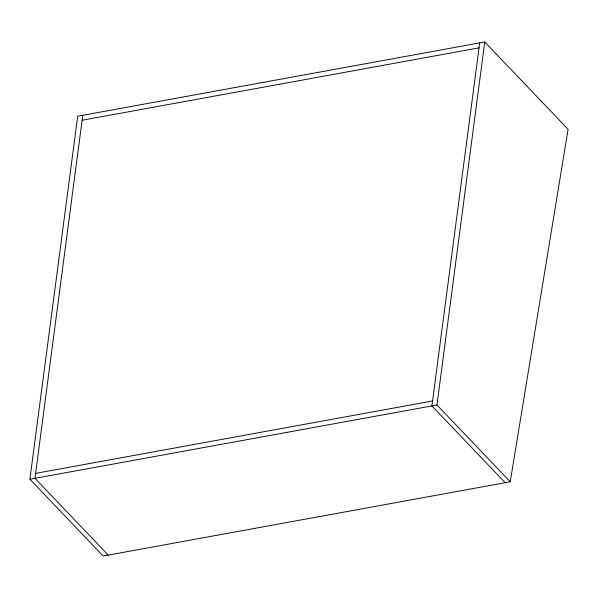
<?xml version="1.0" encoding="UTF-8"?>
<svg xmlns="http://www.w3.org/2000/svg" width="598" height="598" viewBox="0 0 598 598"><rect width="100%" height="100%" fill="white"/><g stroke="black" fill="none" stroke-linecap="round" stroke-linejoin="round"><path stroke-width="0.9" d="M29.9 479.252L77.695 116.229L484.761 41.972L568.1 129.303L510.236 481.771L103.162 556.028L29.9 479.252L436.966 404.995L510.236 481.771M82.763 115.302L34.968 478.325L108.231 555.108M479.693 42.892L431.906 405.915L505.168 482.698M436.966 404.995L484.761 41.972M82.105 120.25L479.043 47.847M35.618 473.377L432.556 400.966"/></g></svg>
